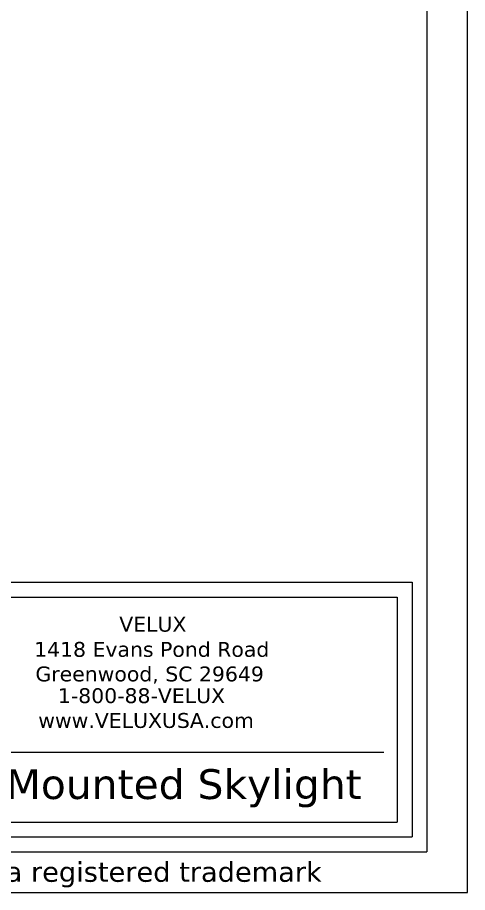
# Model space of a CAD drawing. Header units: inches. Extents: x -154 to 13, y 2 to 55.
# Drawn here: x -97.35 to -90.03, y 1.56 to 15.78 of the extents above; entities that cross this region are included whole.
import ezdxf
from ezdxf.enums import TextEntityAlignment as Align

# ---------------------------------------------------------------- set-up
doc = ezdxf.new("R2010")
doc.units = ezdxf.units.IN
doc.header["$LTSCALE"] = 2
doc.header["$MEASUREMENT"] = 0
doc.layers.get('0').update_dxf_attribs({"linetype": 'CONTINUOUS'})
doc.layers.add('VELUX_Border', color=5, linetype='CONTINUOUS')
doc.styles.add('Verdana', font='verdana.ttf')

msp = doc.modelspace()

# ---------------------------------------------------------------- linework, layer by layer
at = {"color": 7}
for p, q in [((-104.634, 6.359), (-91.175, 6.359)), ((-91.175, 6.359), (-91.175, 2.704)), ((-104.418, 3.843), (-91.391, 3.843)), ((-104.634, 2.704), (-91.175, 2.704))]:
    msp.add_line(p, q, dxfattribs=at)
at = {"layer": 'VELUX_Border', "color": 6}
for p, q in [((-90.031, 1.56), (-90.031, 42.81)), ((-153.781, 1.56), (-90.031, 1.56))]:
    msp.add_line(p, q, dxfattribs=at)
at = {"layer": 'VELUX_Border'}
for p, q in [((-90.692, 42.149), (-90.692, 2.221)), ((-104.876, 6.601), (-90.934, 6.601)), ((-90.934, 6.601), (-90.934, 2.463)), ((-104.876, 2.463), (-90.934, 2.463)), ((-152.459, 2.221), (-90.692, 2.221))]:
    msp.add_line(p, q, dxfattribs=at)

# ---------------------------------------------------------------- texts
at = {"color": 7, "style": 'Verdana'}
for s, height, p in [('VELUX', 0.242, (-95.696, 5.799)), ('1418 Evans Pond Road', 0.24202, (-97.082, 5.39)), ('Greenwood, SC 29649', 0.24202, (-97.06, 4.991)), ('1-800-88-VELUX', 0.24202, (-96.695, 4.638)), ('www.VELUXUSA.com', 0.24202, (-97.014, 4.235)), ('FCM - Fixed Curb Mounted Skylight', 0.48404, (-103.415, 3.08))]:
    msp.add_text(s, height=height, dxfattribs=at).set_placement(p)
msp.add_text(' VELUX is a registered trademark', height=0.32269, dxfattribs=at).set_placement((-96.089, 1.856), align=Align.MIDDLE)

doc.saveas('drawing.dxf')
